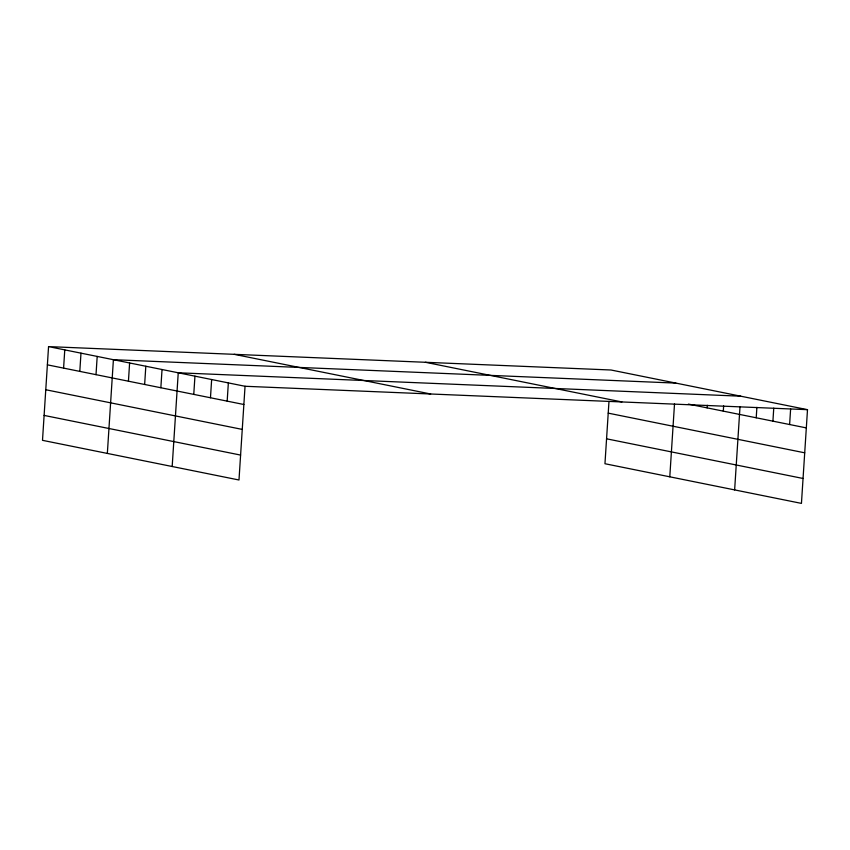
<?xml version="1.0" encoding="UTF-8"?>
<svg xmlns="http://www.w3.org/2000/svg" width="850" height="850" viewBox="0 0 850 850"><rect width="100%" height="100%" fill="white"/><g stroke="black" fill="none" stroke-linecap="round" stroke-linejoin="round"><path stroke-width="1.27" d="M48.556 346.609L42.5 440.332L238.988 479.995L245.044 386.272L48.556 346.609L611.012 370.005L807.5 409.668L801.444 503.391L604.956 463.728L608.982 401.349M63.591 368.114L64.77 349.881M79.804 371.376L80.984 353.154M96.018 374.648L97.187 356.426M107.344 453.422L113.401 359.699L675.856 383.095M128.435 381.193L129.614 362.971M144.649 384.466L145.817 366.244M160.852 387.738L162.031 369.516M172.178 466.512L178.245 372.789L740.69 396.185M193.768 394.389L194.947 376.157M210.471 397.757L211.65 379.525M227.173 401.126L228.352 382.904M669.789 476.818L674.507 403.941M707.094 407.862L707.264 405.259M723.308 411.134L723.637 405.928M734.634 489.908L740.021 406.598M756.213 417.786L756.893 407.362M772.916 421.154L773.755 408.138M789.618 424.522L790.628 408.903M245.044 386.272L807.5 409.668M688.394 404.09L806.321 427.901M425.404 362.281L621.892 401.944M608.218 413.142L804.706 452.816M234.175 354.322L430.663 393.996M606.56 438.812L803.048 478.476M47.377 364.841L243.865 404.504M45.773 389.746L242.261 429.409M44.115 415.416L240.603 455.079"/></g></svg>
